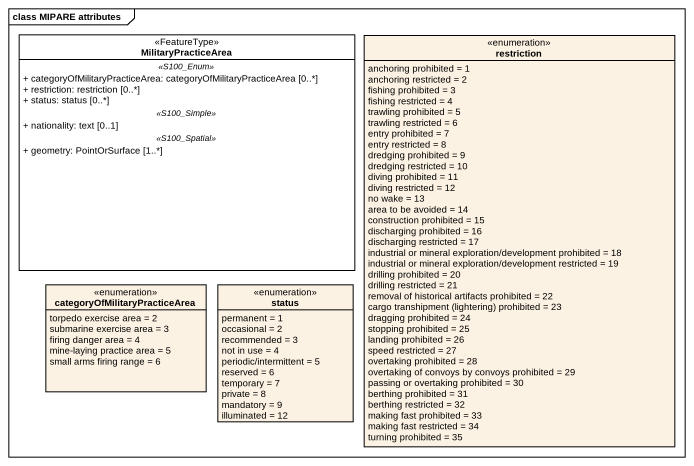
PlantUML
@startuml
mainframe class MIPARE attributes
hide circle
hide empty members
skinparam classAttributeIconSize 0
class MilitaryPracticeArea <<FeatureType>> {
  .. <<S100_Enum>> ..
  + categoryOfMilitaryPracticeArea: categoryOfMilitaryPracticeArea [0..*]
  + restriction: restriction [0..*]
  + status: status [0..*]
  .. <<S100_Simple>> ..
  + nationality: text [0..1]
  .. <<S100_Spatial>> ..
  + geometry: PointOrSurface [1..*]
}
enum restriction #FCF2E3 {
  anchoring prohibited = 1
  anchoring restricted = 2
  fishing prohibited = 3
  fishing restricted = 4
  trawling prohibited = 5
  trawling restricted = 6
  entry prohibited = 7
  entry restricted = 8
  dredging prohibited = 9
  dredging restricted = 10
  diving prohibited = 11
  diving restricted = 12
  no wake = 13
  area to be avoided = 14
  construction prohibited = 15
  discharging prohibited = 16
  discharging restricted = 17
  industrial or mineral exploration/development prohibited = 18
  industrial or mineral exploration/development restricted = 19
  drilling prohibited = 20
  drilling restricted = 21
  removal of historical artifacts prohibited = 22
  {field} cargo transhipment (lightering) prohibited = 23
  dragging prohibited = 24
  stopping prohibited = 25
  landing prohibited = 26
  speed restricted = 27
  overtaking prohibited = 28
  overtaking of convoys by convoys prohibited = 29
  passing or overtaking prohibited = 30
  berthing prohibited = 31
  berthing restricted = 32
  making fast prohibited = 33
  making fast restricted = 34
  turning prohibited = 35
}
enum "categoryOfMilitaryPracticeArea" as categoryOfMilitaryPracticeAr #FCF2E3 {
  torpedo exercise area = 2
  submarine exercise area = 3
  firing danger area = 4
  mine-laying practice area = 5
  small arms firing range = 6
}
enum status #FCF2E3 {
  permanent = 1
  occasional = 2
  recommended = 3
  not in use = 4
  periodic/intermittent = 5
  reserved = 6
  temporary = 7
  private = 8
  mandatory = 9
  illuminated = 12
}
@enduml
